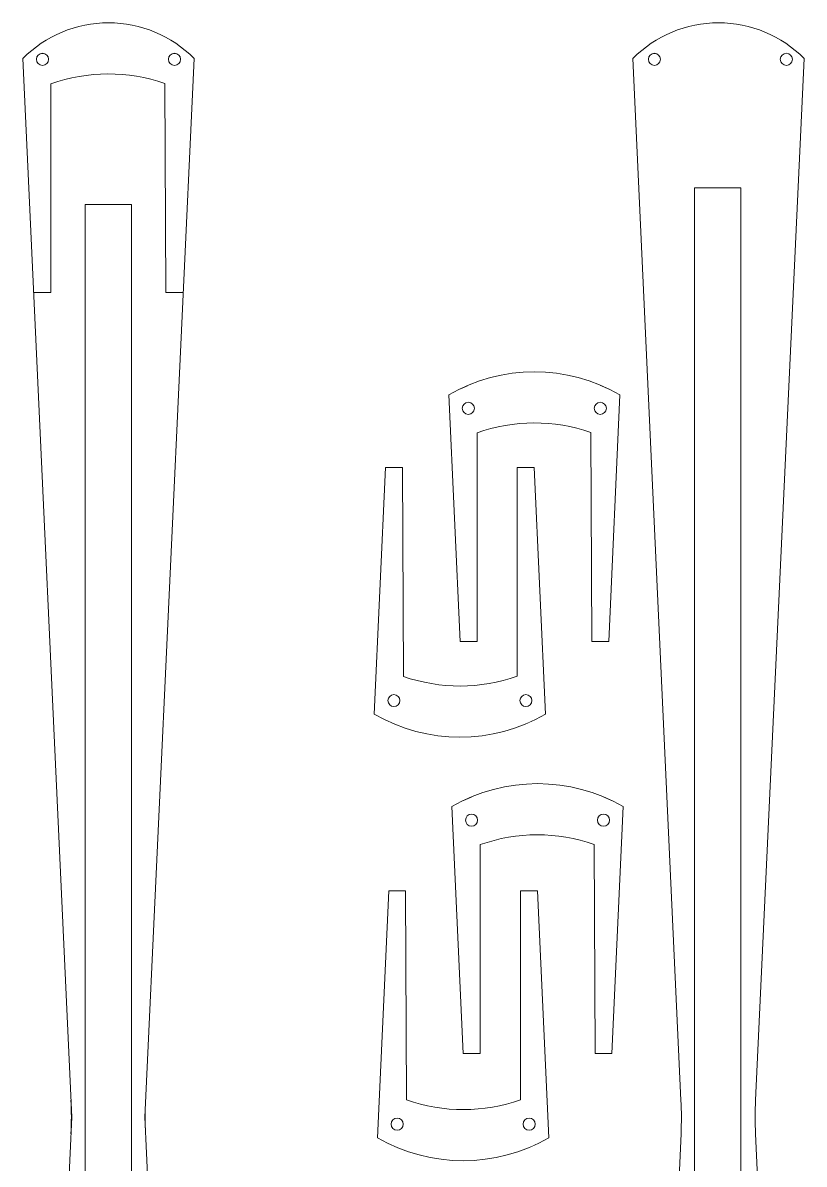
# Model space of a CAD drawing. Header units: centimetres. Extents: x 11 to 54, y -60 to 60.
# Drawn here: x 11.4 to 54.2, y -2.5 to 60 of the extents above; entities that cross this region are included whole.
import ezdxf

# ---------------------------------------------------------------- set-up
doc = ezdxf.new("R2010")
doc.units = ezdxf.units.CM
doc.header["$LTSCALE"] = 0.1
doc.layers.add('None', color=7, linetype='Continuous', lineweight=5)

msp = doc.modelspace()

# ---------------------------------------------------------------- linework, layer by layer
at = {"layer": 'None', "color": 7, "linetype": 'Continuous', "lineweight": 5}
for p, q in [((11.37, 58.085), (14.048, 0.087)), ((20.753, 58.085), (18.048, 0.087)), ((12.906, 45.257), (12.906, 56.696)), ((19.201, 45.257), (19.146, 56.709)), ((11.962, 45.257), (12.906, 45.257)), ((20.154, 45.257), (19.201, 45.257)), ((11.369, -58.522), (14.048, 0.087)), ((20.752, -58.522), (18.048, 0.087))]:
    msp.add_line(p, q, dxfattribs=at)
at = {"layer": 'None', "color": 7, "linetype": 'Continuous', "lineweight": 5, "flags": 128}
msp.add_lwpolyline([(14.791, 50.087), (17.331, 50.087), (17.331, -49.913), (14.791, -49.913)], close=True, dxfattribs=at)
at = {"layer": 'None', "color": 7, "linetype": 'Continuous', "lineweight": 5}
for centre, radius, start, end in [((16.061, 53.422), 6.615, 44.82734, 135.17266), ((16.045, 47.857), 9.38, 70.69475, 109.55235), ((-5.973, 0.083), 20, 357.38323, 2.64401), ((38.069, 0.082), 20, 177.32991, 182.64193)]:
    msp.add_arc(centre, radius, start, end, dxfattribs=at)

# ---------------------------------------------------------------- wipeouts: each hides what was drawn before it
at = {"color": 255, "linetype": 'Continuous', "lineweight": 5}
for points in [[(51.343, -55.365), (51.341, -55.396), (51.336, -55.427), (51.329, -55.457), (51.318, -55.486), (51.305, -55.514), (51.289, -55.541), (51.27, -55.566), (51.25, -55.589), (51.226, -55.61), (51.201, -55.629), (51.175, -55.645), (51.147, -55.658), (51.117, -55.668), (51.087, -55.676), (51.056, -55.681), (51.025, -55.682), (47.85, -55.682), (47.788, -55.676), (47.729, -55.658), (47.674, -55.629), (47.626, -55.589), (47.586, -55.541), (47.557, -55.486), (47.539, -55.427), (47.533, -55.365), (47.533, -49), (47.534, -48.969), (47.539, -48.938), (47.546, -48.907), (47.557, -48.878), (47.57, -48.85), (47.586, -48.823), (47.605, -48.798), (47.626, -48.775), (47.649, -48.754), (47.674, -48.736), (47.7, -48.72), (47.729, -48.706), (47.758, -48.696), (47.788, -48.688), (47.819, -48.684), (47.85, -48.682), (48.168, -48.682), (48.168, 51.005), (50.708, 51.005), (50.708, -48.682), (51.025, -48.682), (51.056, -48.684), (51.087, -48.688), (51.117, -48.696), (51.147, -48.706), (51.175, -48.72), (51.201, -48.736), (51.226, -48.754), (51.25, -48.775), (51.27, -48.798), (51.289, -48.823), (51.305, -48.85), (51.318, -48.878), (51.329, -48.907), (51.336, -48.938), (51.341, -48.969), (51.343, -49)], [(44.08, 39.658), (43.462, 26.135), (43.004, 26.135), (43.004, 38.585), (43.02, 38.585), (43.036, 38.587), (43.052, 38.589), (43.068, 38.591), (43.084, 38.595), (43.1, 38.599), (43.115, 38.604), (43.13, 38.61), (43.145, 38.617), (43.159, 38.624), (43.173, 38.632), (43.187, 38.641), (43.2, 38.65), (43.213, 38.66), (43.225, 38.67), (43.237, 38.682), (43.248, 38.693), (43.259, 38.706), (43.269, 38.718), (43.278, 38.732), (43.287, 38.745), (43.295, 38.759), (43.302, 38.774), (43.309, 38.789), (43.315, 38.804), (43.32, 38.819), (43.324, 38.835), (43.328, 38.851), (43.33, 38.867), (43.332, 38.883), (43.334, 38.899), (43.334, 38.915), (43.334, 38.931), (43.332, 38.947), (43.33, 38.964), (43.328, 38.98), (43.324, 38.995), (43.32, 39.011), (43.315, 39.026), (43.309, 39.041), (43.302, 39.056), (43.295, 39.071), (43.287, 39.085), (43.278, 39.099), (43.269, 39.112), (43.259, 39.125), (43.248, 39.137), (43.237, 39.149), (43.225, 39.16), (43.213, 39.17), (43.2, 39.18), (43.187, 39.19), (43.173, 39.198), (43.159, 39.206), (43.145, 39.214), (43.13, 39.22), (43.115, 39.226), (43.1, 39.231), (43.084, 39.235), (43.068, 39.239), (43.052, 39.242), (43.036, 39.244), (43.02, 39.245), (43.004, 39.245), (43.004, 40.19), (43.261, 40.078), (43.539, 39.947), (43.812, 39.807)], [(40.007, 22.158), (39.738, 22.008), (39.465, 21.868), (39.188, 21.737), (38.931, 21.625), (38.931, 22.57), (38.946, 22.57), (38.963, 22.571), (38.979, 22.573), (38.995, 22.576), (39.01, 22.58), (39.026, 22.584), (39.041, 22.589), (39.057, 22.595), (39.071, 22.602), (39.086, 22.609), (39.1, 22.617), (39.114, 22.625), (39.127, 22.635), (39.14, 22.645), (39.152, 22.655), (39.164, 22.667), (39.175, 22.678), (39.185, 22.691), (39.195, 22.703), (39.205, 22.717), (39.213, 22.73), (39.221, 22.744), (39.229, 22.759), (39.235, 22.774), (39.241, 22.789), (39.246, 22.804), (39.251, 22.82), (39.254, 22.836), (39.257, 22.852), (39.259, 22.868), (39.26, 22.884), (39.26, 22.9), (39.26, 22.916), (39.259, 22.932), (39.257, 22.948), (39.254, 22.964), (39.251, 22.98), (39.246, 22.996), (39.241, 23.011), (39.235, 23.026), (39.229, 23.041), (39.221, 23.056), (39.213, 23.07), (39.205, 23.083), (39.195, 23.097), (39.185, 23.109), (39.175, 23.122), (39.164, 23.133), (39.152, 23.145), (39.14, 23.155), (39.127, 23.165), (39.114, 23.175), (39.1, 23.183), (39.086, 23.191), (39.071, 23.198), (39.057, 23.205), (39.041, 23.211), (39.026, 23.216), (39.01, 23.22), (38.995, 23.224), (38.979, 23.227), (38.963, 23.229), (38.946, 23.23), (38.931, 23.23), (38.931, 35.68), (39.383, 35.68)], [(44.258, 17.093), (43.64, 3.571), (43.182, 3.571), (43.182, 16.021), (43.198, 16.021), (43.214, 16.022), (43.23, 16.024), (43.246, 16.027), (43.262, 16.031), (43.277, 16.035), (43.293, 16.04), (43.308, 16.046), (43.323, 16.053), (43.337, 16.06), (43.351, 16.068), (43.365, 16.076), (43.378, 16.086), (43.391, 16.096), (43.403, 16.106), (43.415, 16.118), (43.426, 16.129), (43.437, 16.142), (43.447, 16.154), (43.456, 16.168), (43.465, 16.181), (43.473, 16.195), (43.48, 16.21), (43.486, 16.225), (43.492, 16.24), (43.497, 16.255), (43.502, 16.271), (43.505, 16.287), (43.508, 16.303), (43.51, 16.319), (43.511, 16.335), (43.512, 16.351), (43.511, 16.367), (43.51, 16.383), (43.508, 16.399), (43.505, 16.415), (43.502, 16.431), (43.497, 16.447), (43.492, 16.462), (43.486, 16.477), (43.48, 16.492), (43.473, 16.507), (43.465, 16.521), (43.456, 16.534), (43.447, 16.548), (43.437, 16.56), (43.426, 16.573), (43.415, 16.584), (43.403, 16.596), (43.391, 16.606), (43.378, 16.616), (43.365, 16.626), (43.351, 16.634), (43.337, 16.642), (43.323, 16.65), (43.308, 16.656), (43.293, 16.662), (43.277, 16.667), (43.262, 16.671), (43.246, 16.675), (43.23, 16.678), (43.214, 16.68), (43.198, 16.681), (43.182, 16.681), (43.182, 17.626), (43.439, 17.514), (43.716, 17.383), (43.99, 17.243)], [(40.184, -1.049), (39.916, -1.198), (39.643, -1.339), (39.365, -1.47), (39.108, -1.581), (39.108, -0.637), (39.124, -0.637), (39.14, -0.635), (39.156, -0.633), (39.172, -0.631), (39.188, -0.627), (39.204, -0.623), (39.219, -0.618), (39.234, -0.612), (39.249, -0.605), (39.263, -0.598), (39.278, -0.59), (39.291, -0.581), (39.305, -0.572), (39.317, -0.562), (39.33, -0.551), (39.341, -0.54), (39.352, -0.529), (39.363, -0.516), (39.373, -0.504), (39.382, -0.49), (39.391, -0.477), (39.399, -0.462), (39.406, -0.448), (39.413, -0.433), (39.419, -0.418), (39.424, -0.403), (39.428, -0.387), (39.432, -0.371), (39.434, -0.355), (39.436, -0.339), (39.438, -0.323), (39.438, -0.307), (39.438, -0.291), (39.436, -0.274), (39.434, -0.258), (39.432, -0.242), (39.428, -0.227), (39.424, -0.211), (39.419, -0.196), (39.413, -0.18), (39.406, -0.166), (39.399, -0.151), (39.391, -0.137), (39.382, -0.123), (39.373, -0.11), (39.363, -0.097), (39.352, -0.085), (39.341, -0.073), (39.33, -0.062), (39.317, -0.052), (39.305, -0.042), (39.291, -0.032), (39.278, -0.024), (39.263, -0.016), (39.249, -0.008), (39.234, -0.002), (39.219, 0.004), (39.204, 0.009), (39.188, 0.013), (39.172, 0.017), (39.156, 0.02), (39.14, 0.022), (39.124, 0.023), (39.108, 0.023), (39.108, 12.473), (39.56, 12.473)]]:
    msp.add_wipeout(points, dxfattribs=at).dxf.layer = 'None'

# ---------------------------------------------------------------- next in the draw order: linework, layer by layer
at = {"layer": 'None', "color": 7, "linetype": 'Continuous', "lineweight": 5, "flags": 128}
for points in [[(51.51, 1.014, 0.023182), (51.509, -0.839), (54.171, -58.522, -0.268056), (44.788, -58.522), (47.425, -0.83, 0.022959), (47.424, 1.005), (44.788, 58.085, -0.41598), (54.171, 58.085)], [(51.343, -55.365, -0.198912), (51.25, -55.589, -0.198912), (51.025, -55.682), (47.85, -55.682, -0.414214), (47.533, -55.365), (47.533, -49, -0.198912), (47.626, -48.775, -0.198912), (47.85, -48.682), (48.168, -48.682), (48.168, 51.005), (50.708, 51.005), (50.708, -48.682), (51.025, -48.682, -0.198912), (51.25, -48.775, -0.198912), (51.343, -49)]]:
    msp.add_lwpolyline(points, format="xyb", close=True, dxfattribs=at)

# ---------------------------------------------------------------- next in the draw order: wipeouts: each hides what was drawn before it
at = {"color": 255, "linetype": 'Continuous', "lineweight": 5}
for points in [[(12.139, 58.158), (12.153, 58.188), (12.169, 58.216), (12.188, 58.242), (12.209, 58.267), (12.233, 58.289), (12.259, 58.308), (12.286, 58.325), (12.315, 58.34), (12.346, 58.351), (12.377, 58.359), (12.409, 58.365), (12.441, 58.367), (12.474, 58.366), (12.506, 58.361), (12.537, 58.354), (12.568, 58.344), (12.597, 58.33), (12.625, 58.314), (12.652, 58.295), (12.676, 58.274), (12.698, 58.25), (12.718, 58.224), (12.735, 58.197), (12.749, 58.168), (12.761, 58.137), (12.769, 58.106), (12.774, 58.074), (12.776, 58.042), (12.775, 58.009), (12.771, 57.977), (12.764, 57.946), (12.753, 57.915), (12.74, 57.885), (12.724, 57.857), (12.705, 57.831), (12.683, 57.807), (12.66, 57.785), (12.634, 57.765), (12.606, 57.748), (12.577, 57.733), (12.547, 57.722), (12.516, 57.714), (12.484, 57.709), (12.451, 57.706), (12.419, 57.708), (12.387, 57.712), (12.355, 57.719), (12.324, 57.73), (12.295, 57.743), (12.267, 57.759), (12.241, 57.778), (12.216, 57.8), (12.194, 57.823), (12.174, 57.849), (12.157, 57.877), (12.143, 57.906), (12.132, 57.936), (12.123, 57.967), (12.118, 57.999), (12.116, 58.032), (12.117, 58.064), (12.121, 58.096), (12.129, 58.128)], [(19.39, 58.202), (19.408, 58.229), (19.428, 58.254), (19.45, 58.278), (19.475, 58.299), (19.502, 58.317), (19.53, 58.333), (19.56, 58.346), (19.591, 58.356), (19.622, 58.362), (19.655, 58.366), (19.687, 58.367), (19.719, 58.364), (19.751, 58.358), (19.782, 58.349), (19.812, 58.337), (19.841, 58.323), (19.869, 58.305), (19.894, 58.285), (19.917, 58.262), (19.938, 58.238), (19.957, 58.211), (19.972, 58.183), (19.985, 58.153), (19.995, 58.122), (20.002, 58.09), (20.006, 58.058), (20.006, 58.026), (20.004, 57.993), (19.998, 57.962), (19.989, 57.93), (19.977, 57.9), (19.962, 57.871), (19.945, 57.844), (19.924, 57.819), (19.902, 57.796), (19.877, 57.775), (19.851, 57.756), (19.822, 57.74), (19.793, 57.728), (19.762, 57.718), (19.73, 57.711), (19.698, 57.707), (19.665, 57.707), (19.633, 57.709), (19.601, 57.715), (19.57, 57.724), (19.54, 57.736), (19.511, 57.751), (19.484, 57.768), (19.458, 57.788), (19.435, 57.811), (19.414, 57.836), (19.396, 57.862), (19.38, 57.891), (19.367, 57.92), (19.357, 57.951), (19.35, 57.983), (19.347, 58.015), (19.346, 58.047), (19.349, 58.08), (19.355, 58.112), (19.364, 58.143), (19.375, 58.173)], [(38.931, 35.68), (38.931, 23.23), (38.914, 23.23), (38.898, 23.229), (38.882, 23.227), (38.866, 23.224), (38.85, 23.22), (38.834, 23.216), (38.819, 23.211), (38.804, 23.205), (38.789, 23.198), (38.775, 23.191), (38.76, 23.183), (38.747, 23.175), (38.734, 23.165), (38.721, 23.155), (38.708, 23.145), (38.697, 23.133), (38.686, 23.122), (38.675, 23.109), (38.665, 23.097), (38.656, 23.083), (38.647, 23.07), (38.639, 23.056), (38.632, 23.041), (38.625, 23.026), (38.619, 23.011), (38.614, 22.996), (38.61, 22.98), (38.606, 22.964), (38.604, 22.948), (38.602, 22.932), (38.6, 22.916), (38.6, 22.9), (38.6, 22.884), (38.602, 22.868), (38.604, 22.852), (38.606, 22.836), (38.61, 22.82), (38.614, 22.804), (38.619, 22.789), (38.625, 22.774), (38.632, 22.759), (38.639, 22.744), (38.647, 22.73), (38.656, 22.717), (38.665, 22.703), (38.675, 22.691), (38.686, 22.678), (38.697, 22.667), (38.708, 22.655), (38.721, 22.645), (38.734, 22.635), (38.747, 22.625), (38.76, 22.617), (38.775, 22.609), (38.789, 22.602), (38.804, 22.595), (38.819, 22.589), (38.834, 22.584), (38.85, 22.58), (38.866, 22.576), (38.882, 22.573), (38.898, 22.571), (38.914, 22.57), (38.931, 22.57), (38.931, 21.625), (38.906, 21.615), (38.62, 21.502), (38.331, 21.398), (38.039, 21.304), (37.744, 21.22), (37.446, 21.145), (37.146, 21.08), (36.844, 21.025), (36.54, 20.98), (36.235, 20.945), (35.929, 20.92), (35.622, 20.905), (35.315, 20.9), (35.008, 20.905), (34.701, 20.92), (34.395, 20.945), (34.09, 20.98), (33.787, 21.025), (33.485, 21.08), (33.184, 21.145), (32.887, 21.22), (32.591, 21.304), (32.299, 21.398), (32.01, 21.502), (31.724, 21.615), (31.701, 21.625), (31.701, 22.57), (31.716, 22.57), (31.733, 22.571), (31.749, 22.573), (31.765, 22.576), (31.78, 22.58), (31.796, 22.584), (31.811, 22.589), (31.827, 22.595), (31.841, 22.602), (31.856, 22.609), (31.87, 22.617), (31.884, 22.625), (31.897, 22.635), (31.91, 22.645), (31.922, 22.655), (31.934, 22.667), (31.945, 22.678), (31.955, 22.691), (31.965, 22.703), (31.975, 22.717), (31.983, 22.73), (31.991, 22.744), (31.999, 22.759), (32.005, 22.774), (32.011, 22.789), (32.016, 22.804), (32.021, 22.82), (32.024, 22.836), (32.027, 22.852), (32.029, 22.868), (32.03, 22.884), (32.03, 22.9), (32.03, 22.916), (32.029, 22.932), (32.027, 22.948), (32.024, 22.964), (32.021, 22.98), (32.016, 22.996), (32.011, 23.011), (32.005, 23.026), (31.999, 23.041), (31.991, 23.056), (31.983, 23.07), (31.975, 23.083), (31.965, 23.097), (31.955, 23.109), (31.945, 23.122), (31.934, 23.133), (31.922, 23.145), (31.91, 23.155), (31.897, 23.165), (31.884, 23.175), (31.87, 23.183), (31.856, 23.191), (31.841, 23.198), (31.827, 23.205), (31.811, 23.211), (31.796, 23.216), (31.78, 23.22), (31.765, 23.224), (31.749, 23.227), (31.733, 23.229), (31.716, 23.23), (31.701, 23.23), (31.701, 35.68), (32.159, 35.68), (32.214, 24.227), (32.403, 24.164), (32.592, 24.104), (32.783, 24.048), (32.975, 23.997), (33.168, 23.949), (33.362, 23.906), (33.557, 23.866), (33.752, 23.831), (33.949, 23.8), (34.146, 23.773), (34.343, 23.75), (34.541, 23.732), (34.739, 23.718), (34.938, 23.708), (35.137, 23.702), (35.335, 23.7), (35.534, 23.703), (35.733, 23.709), (35.931, 23.72), (36.13, 23.735), (36.327, 23.755), (36.525, 23.778), (36.722, 23.806), (36.918, 23.838), (37.113, 23.874), (37.308, 23.914), (37.502, 23.958), (37.695, 24.007), (37.886, 24.059), (38.077, 24.116), (38.266, 24.176), (38.454, 24.241), (38.454, 35.68)], [(39.108, 12.473), (39.108, 0.023), (39.092, 0.023), (39.075, 0.022), (39.059, 0.02), (39.043, 0.017), (39.028, 0.013), (39.012, 0.009), (38.997, 0.004), (38.981, -0.002), (38.967, -0.008), (38.952, -0.016), (38.938, -0.024), (38.924, -0.032), (38.911, -0.042), (38.898, -0.052), (38.886, -0.062), (38.874, -0.073), (38.863, -0.085), (38.853, -0.097), (38.843, -0.11), (38.833, -0.123), (38.825, -0.137), (38.817, -0.151), (38.809, -0.166), (38.803, -0.18), (38.797, -0.196), (38.792, -0.211), (38.788, -0.227), (38.784, -0.242), (38.781, -0.258), (38.779, -0.274), (38.778, -0.291), (38.778, -0.307), (38.778, -0.323), (38.779, -0.339), (38.781, -0.355), (38.784, -0.371), (38.788, -0.387), (38.792, -0.403), (38.797, -0.418), (38.803, -0.433), (38.809, -0.448), (38.817, -0.462), (38.825, -0.477), (38.833, -0.49), (38.843, -0.504), (38.853, -0.516), (38.863, -0.529), (38.874, -0.54), (38.886, -0.551), (38.898, -0.562), (38.911, -0.572), (38.924, -0.581), (38.938, -0.59), (38.952, -0.598), (38.967, -0.605), (38.981, -0.612), (38.997, -0.618), (39.012, -0.623), (39.028, -0.627), (39.043, -0.631), (39.059, -0.633), (39.075, -0.635), (39.092, -0.637), (39.108, -0.637), (39.108, -1.581), (39.084, -1.592), (38.798, -1.705), (38.509, -1.809), (38.217, -1.903), (37.921, -1.987), (37.624, -2.062), (37.323, -2.126), (37.021, -2.181), (36.718, -2.226), (36.413, -2.262), (36.107, -2.287), (35.8, -2.302), (35.493, -2.307), (35.186, -2.302), (34.879, -2.287), (34.573, -2.262), (34.268, -2.226), (33.964, -2.181), (33.662, -2.126), (33.362, -2.062), (33.064, -1.987), (32.769, -1.903), (32.477, -1.809), (32.188, -1.705), (31.902, -1.592), (31.878, -1.582), (31.878, -0.637), (31.894, -0.637), (31.91, -0.635), (31.926, -0.633), (31.942, -0.631), (31.958, -0.627), (31.974, -0.623), (31.989, -0.618), (32.004, -0.612), (32.019, -0.605), (32.033, -0.598), (32.048, -0.59), (32.061, -0.581), (32.075, -0.572), (32.087, -0.562), (32.1, -0.551), (32.111, -0.54), (32.122, -0.529), (32.133, -0.516), (32.143, -0.504), (32.152, -0.49), (32.161, -0.477), (32.169, -0.462), (32.176, -0.448), (32.183, -0.433), (32.189, -0.418), (32.194, -0.403), (32.198, -0.387), (32.202, -0.371), (32.204, -0.355), (32.206, -0.339), (32.208, -0.323), (32.208, -0.307), (32.208, -0.291), (32.206, -0.274), (32.204, -0.258), (32.202, -0.242), (32.198, -0.227), (32.194, -0.211), (32.189, -0.196), (32.183, -0.18), (32.176, -0.166), (32.169, -0.151), (32.161, -0.137), (32.152, -0.123), (32.143, -0.11), (32.133, -0.097), (32.122, -0.085), (32.111, -0.073), (32.1, -0.062), (32.087, -0.052), (32.075, -0.042), (32.061, -0.032), (32.048, -0.024), (32.033, -0.016), (32.019, -0.008), (32.004, -0.002), (31.989, 0.004), (31.974, 0.009), (31.958, 0.013), (31.942, 0.017), (31.926, 0.02), (31.91, 0.022), (31.894, 0.023), (31.878, 0.023), (31.878, 12.473), (32.337, 12.473), (32.392, 1.021), (32.58, 0.957), (32.77, 0.897), (32.961, 0.841), (33.153, 0.79), (33.346, 0.742), (33.54, 0.699), (33.734, 0.659), (33.93, 0.624), (34.126, 0.593), (34.323, 0.566), (34.521, 0.544), (34.719, 0.525), (34.917, 0.511), (35.116, 0.501), (35.314, 0.495), (35.513, 0.493), (35.712, 0.496), (35.91, 0.502), (36.109, 0.513), (36.307, 0.529), (36.505, 0.548), (36.702, 0.572), (36.899, 0.599), (37.095, 0.631), (37.291, 0.667), (37.486, 0.707), (37.679, 0.752), (37.872, 0.8), (38.064, 0.852), (38.255, 0.909), (38.444, 0.97), (38.632, 1.034), (38.632, 12.473)]]:
    msp.add_wipeout(points, dxfattribs=at).dxf.layer = 'None'

# ---------------------------------------------------------------- next in the draw order: linework, layer by layer
at = {"layer": 'None', "color": 7, "linetype": 'Continuous', "lineweight": 5, "flags": 128}
for points in [[(38.6, 22.9, -1), (39.26, 22.9, -1)], [(38.778, -0.307, -1), (39.438, -0.307, -1)]]:
    msp.add_lwpolyline(points, format="xyb", close=True, dxfattribs=at)
at = {"layer": 'None', "color": 7, "linetype": 'Continuous', "lineweight": 5}
for centre in [(12.446, 58.037), (19.676, 58.037)]:
    msp.add_circle(centre, 0.33, dxfattribs=at)

# ---------------------------------------------------------------- next in the draw order: wipeouts: each hides what was drawn before it
at = {"color": 255, "linetype": 'Continuous', "lineweight": 5}
for points in [[(45.635, 58.037), (45.641, 58.101), (45.66, 58.163), (45.691, 58.22), (45.732, 58.27), (45.782, 58.311), (45.839, 58.342), (45.901, 58.36), (46.03, 58.36), (46.091, 58.342), (46.149, 58.311), (46.199, 58.27), (46.24, 58.22), (46.27, 58.163), (46.289, 58.101), (46.295, 58.037), (46.289, 57.972), (46.27, 57.91), (46.24, 57.853), (46.199, 57.803), (46.149, 57.762), (46.091, 57.732), (46.03, 57.713), (45.901, 57.713), (45.839, 57.732), (45.782, 57.762), (45.732, 57.803), (45.691, 57.853), (45.66, 57.91), (45.641, 57.972)], [(52.909, 58.202), (52.927, 58.229), (52.947, 58.254), (52.969, 58.278), (52.994, 58.299), (53.021, 58.317), (53.049, 58.333), (53.079, 58.346), (53.11, 58.356), (53.141, 58.362), (53.173, 58.366), (53.206, 58.367), (53.238, 58.364), (53.27, 58.358), (53.301, 58.349), (53.331, 58.337), (53.36, 58.323), (53.387, 58.305), (53.413, 58.285), (53.436, 58.262), (53.457, 58.238), (53.475, 58.211), (53.491, 58.183), (53.504, 58.153), (53.514, 58.122), (53.521, 58.09), (53.525, 58.058), (53.525, 58.026), (53.522, 57.993), (53.517, 57.962), (53.508, 57.93), (53.496, 57.9), (53.481, 57.871), (53.463, 57.844), (53.443, 57.819), (53.421, 57.796), (53.396, 57.775), (53.369, 57.756), (53.341, 57.74), (53.311, 57.728), (53.281, 57.718), (53.249, 57.711), (53.217, 57.707), (53.184, 57.707), (53.152, 57.709), (53.12, 57.715), (53.089, 57.724), (53.059, 57.736), (53.03, 57.751), (53.003, 57.768), (52.977, 57.788), (52.954, 57.811), (52.933, 57.836), (52.915, 57.862), (52.899, 57.891), (52.886, 57.92), (52.876, 57.951), (52.869, 57.983), (52.866, 58.015), (52.865, 58.047), (52.868, 58.08), (52.874, 58.112), (52.882, 58.143), (52.894, 58.173)], [(31.701, 35.68), (31.701, 23.23), (31.684, 23.23), (31.668, 23.229), (31.652, 23.227), (31.636, 23.224), (31.62, 23.22), (31.604, 23.216), (31.589, 23.211), (31.574, 23.205), (31.559, 23.198), (31.545, 23.191), (31.53, 23.183), (31.517, 23.175), (31.504, 23.165), (31.491, 23.155), (31.478, 23.145), (31.467, 23.133), (31.456, 23.122), (31.445, 23.109), (31.435, 23.097), (31.426, 23.083), (31.417, 23.07), (31.409, 23.056), (31.402, 23.041), (31.395, 23.026), (31.389, 23.011), (31.384, 22.996), (31.38, 22.98), (31.376, 22.964), (31.374, 22.948), (31.372, 22.932), (31.37, 22.916), (31.37, 22.9), (31.37, 22.884), (31.372, 22.868), (31.374, 22.852), (31.376, 22.836), (31.38, 22.82), (31.384, 22.804), (31.389, 22.789), (31.395, 22.774), (31.402, 22.759), (31.409, 22.744), (31.417, 22.73), (31.426, 22.717), (31.435, 22.703), (31.445, 22.691), (31.456, 22.678), (31.467, 22.667), (31.478, 22.655), (31.491, 22.645), (31.504, 22.635), (31.517, 22.625), (31.53, 22.617), (31.545, 22.609), (31.559, 22.602), (31.574, 22.595), (31.589, 22.589), (31.604, 22.584), (31.62, 22.58), (31.636, 22.576), (31.652, 22.573), (31.668, 22.571), (31.684, 22.57), (31.701, 22.57), (31.701, 21.625), (31.443, 21.737), (31.165, 21.868), (30.892, 22.008), (30.624, 22.158), (31.242, 35.68)], [(31.878, 12.473), (31.878, 0.023), (31.862, 0.023), (31.845, 0.022), (31.829, 0.02), (31.813, 0.017), (31.798, 0.013), (31.782, 0.009), (31.767, 0.004), (31.751, -0.002), (31.737, -0.008), (31.722, -0.016), (31.708, -0.024), (31.694, -0.032), (31.681, -0.042), (31.668, -0.052), (31.656, -0.062), (31.644, -0.073), (31.633, -0.085), (31.623, -0.097), (31.613, -0.11), (31.603, -0.123), (31.595, -0.137), (31.587, -0.151), (31.579, -0.166), (31.573, -0.18), (31.567, -0.196), (31.562, -0.211), (31.558, -0.227), (31.554, -0.242), (31.551, -0.258), (31.549, -0.274), (31.548, -0.291), (31.548, -0.307), (31.548, -0.323), (31.549, -0.339), (31.551, -0.355), (31.554, -0.371), (31.558, -0.387), (31.562, -0.403), (31.567, -0.418), (31.573, -0.433), (31.579, -0.448), (31.587, -0.462), (31.595, -0.477), (31.603, -0.49), (31.613, -0.504), (31.623, -0.516), (31.633, -0.529), (31.644, -0.54), (31.656, -0.551), (31.668, -0.562), (31.681, -0.572), (31.694, -0.581), (31.708, -0.59), (31.722, -0.598), (31.737, -0.605), (31.751, -0.612), (31.767, -0.618), (31.782, -0.623), (31.798, -0.627), (31.813, -0.631), (31.829, -0.633), (31.845, -0.635), (31.862, -0.637), (31.878, -0.637), (31.878, -1.582), (31.62, -1.47), (31.343, -1.339), (31.07, -1.198), (30.801, -1.049), (31.419, 12.473)]]:
    msp.add_wipeout(points, dxfattribs=at).dxf.layer = 'None'

# ---------------------------------------------------------------- next in the draw order: linework, layer by layer
at = {"layer": 'None', "color": 7, "linetype": 'Continuous', "lineweight": 5, "flags": 128}
for points in [[(45.635, 58.037, -1), (46.295, 58.037, -1)], [(40.007, 22.158), (39.383, 35.68), (38.454, 35.68), (38.454, 24.241, -0.171192), (32.214, 24.227), (32.159, 35.68), (31.242, 35.68), (30.624, 22.158, 0.268056), (40.007, 22.158)], [(31.37, 22.9, -1), (32.03, 22.9, -1)], [(40.184, -1.049), (39.56, 12.473), (38.632, 12.473), (38.632, 1.034, -0.171192), (32.392, 1.021), (32.337, 12.473), (31.419, 12.473), (30.801, -1.049, 0.268056), (40.184, -1.049)], [(31.548, -0.307, -1), (32.208, -0.307, -1)]]:
    msp.add_lwpolyline(points, format="xyb", close=True, dxfattribs=at)
at = {"layer": 'None', "color": 7, "linetype": 'Continuous', "lineweight": 5}
msp.add_circle((53.195, 58.037), 0.33, dxfattribs=at)

# ---------------------------------------------------------------- next in the draw order: wipeouts: each hides what was drawn before it
at = {"color": 255, "linetype": 'Continuous', "lineweight": 5}
for points in [[(12.116, 58.037), (12.122, 58.101), (12.141, 58.163), (12.172, 58.22), (12.213, 58.27), (12.263, 58.311), (12.32, 58.342), (12.382, 58.36), (12.511, 58.36), (12.573, 58.342), (12.63, 58.311), (12.68, 58.27), (12.721, 58.22), (12.751, 58.163), (12.77, 58.101), (12.776, 58.037), (12.77, 57.972), (12.751, 57.91), (12.721, 57.853), (12.68, 57.803), (12.63, 57.762), (12.573, 57.732), (12.511, 57.713), (12.382, 57.713), (12.32, 57.732), (12.263, 57.762), (12.213, 57.803), (12.172, 57.853), (12.141, 57.91), (12.122, 57.972)], [(19.346, 58.037), (19.352, 58.101), (19.371, 58.163), (19.402, 58.22), (19.443, 58.27), (19.493, 58.311), (19.55, 58.342), (19.612, 58.36), (19.741, 58.36), (19.803, 58.342), (19.86, 58.311), (19.91, 58.27), (19.951, 58.22), (19.981, 58.163), (20, 58.101), (20.006, 58.037), (20, 57.972), (19.981, 57.91), (19.951, 57.853), (19.91, 57.803), (19.86, 57.762), (19.803, 57.732), (19.741, 57.713), (19.612, 57.713), (19.55, 57.732), (19.493, 57.762), (19.443, 57.803), (19.402, 57.853), (19.371, 57.91), (19.352, 57.972)]]:
    msp.add_wipeout(points, dxfattribs=at).dxf.layer = 'None'

# ---------------------------------------------------------------- next in the draw order: linework, layer by layer
at = {"layer": 'None', "color": 7, "linetype": 'Continuous', "lineweight": 5, "flags": 128}
for points in [[(12.116, 58.037, -1), (12.776, 58.037, -1)], [(19.346, 58.037, -1), (20.006, 58.037, -1)]]:
    msp.add_lwpolyline(points, format="xyb", close=True, dxfattribs=at)

# ---------------------------------------------------------------- next in the draw order: wipeouts: each hides what was drawn before it
at = {"color": 255, "linetype": 'Continuous', "lineweight": 5}
for points in [[(43.004, 40.19), (43.004, 39.245), (42.988, 39.245), (42.971, 39.244), (42.955, 39.242), (42.939, 39.239), (42.923, 39.235), (42.908, 39.231), (42.892, 39.226), (42.877, 39.22), (42.863, 39.214), (42.848, 39.206), (42.834, 39.198), (42.82, 39.19), (42.807, 39.18), (42.794, 39.17), (42.782, 39.16), (42.77, 39.149), (42.759, 39.137), (42.748, 39.125), (42.739, 39.112), (42.729, 39.099), (42.721, 39.085), (42.713, 39.071), (42.705, 39.056), (42.699, 39.041), (42.693, 39.026), (42.688, 39.011), (42.683, 38.995), (42.68, 38.98), (42.677, 38.964), (42.675, 38.947), (42.674, 38.931), (42.674, 38.915), (42.674, 38.899), (42.675, 38.883), (42.677, 38.867), (42.68, 38.851), (42.683, 38.835), (42.688, 38.819), (42.693, 38.804), (42.699, 38.789), (42.705, 38.774), (42.713, 38.759), (42.721, 38.745), (42.729, 38.732), (42.739, 38.718), (42.748, 38.706), (42.759, 38.693), (42.77, 38.682), (42.782, 38.67), (42.794, 38.66), (42.807, 38.65), (42.82, 38.641), (42.834, 38.632), (42.848, 38.624), (42.863, 38.617), (42.877, 38.61), (42.892, 38.604), (42.908, 38.599), (42.923, 38.595), (42.939, 38.591), (42.955, 38.589), (42.971, 38.587), (42.988, 38.585), (43.004, 38.585), (43.004, 26.135), (42.545, 26.135), (42.49, 37.588), (42.301, 37.651), (42.112, 37.711), (41.921, 37.767), (41.729, 37.818), (41.536, 37.866), (41.342, 37.909), (41.147, 37.949), (40.952, 37.984), (40.755, 38.015), (40.558, 38.042), (40.361, 38.065), (40.163, 38.083), (39.965, 38.097), (39.766, 38.108), (39.567, 38.113), (39.368, 38.115), (39.17, 38.113), (38.971, 38.106), (38.773, 38.095), (38.574, 38.08), (38.377, 38.06), (38.179, 38.037), (37.982, 38.009), (37.786, 37.977), (37.591, 37.941), (37.396, 37.901), (37.202, 37.857), (37.009, 37.808), (36.818, 37.756), (36.627, 37.699), (36.438, 37.639), (36.25, 37.574), (36.25, 26.135), (35.774, 26.135), (35.774, 38.585), (35.79, 38.585), (35.806, 38.587), (35.822, 38.589), (35.838, 38.591), (35.854, 38.595), (35.87, 38.599), (35.885, 38.604), (35.9, 38.61), (35.915, 38.617), (35.929, 38.624), (35.943, 38.632), (35.957, 38.641), (35.97, 38.65), (35.983, 38.66), (35.995, 38.67), (36.007, 38.682), (36.018, 38.693), (36.029, 38.706), (36.039, 38.718), (36.048, 38.732), (36.057, 38.745), (36.065, 38.759), (36.072, 38.774), (36.079, 38.789), (36.085, 38.804), (36.09, 38.819), (36.094, 38.835), (36.098, 38.851), (36.1, 38.867), (36.102, 38.883), (36.104, 38.899), (36.104, 38.915), (36.104, 38.931), (36.102, 38.947), (36.1, 38.964), (36.098, 38.98), (36.094, 38.995), (36.09, 39.011), (36.085, 39.026), (36.079, 39.041), (36.072, 39.056), (36.065, 39.071), (36.057, 39.085), (36.048, 39.099), (36.039, 39.112), (36.029, 39.125), (36.018, 39.137), (36.007, 39.149), (35.995, 39.16), (35.983, 39.17), (35.97, 39.18), (35.957, 39.19), (35.943, 39.198), (35.929, 39.206), (35.915, 39.214), (35.9, 39.22), (35.885, 39.226), (35.87, 39.231), (35.854, 39.235), (35.838, 39.239), (35.822, 39.242), (35.806, 39.244), (35.79, 39.245), (35.774, 39.245), (35.774, 40.19), (35.798, 40.201), (36.083, 40.313), (36.373, 40.417), (36.665, 40.511), (36.96, 40.595), (37.258, 40.67), (37.558, 40.735), (37.86, 40.79), (38.164, 40.835), (38.469, 40.87), (38.775, 40.895), (39.082, 40.91), (39.389, 40.915), (39.696, 40.91), (40.002, 40.895), (40.308, 40.87), (40.613, 40.835), (40.917, 40.79), (41.219, 40.735), (41.519, 40.67), (41.817, 40.595), (42.113, 40.511), (42.405, 40.417), (42.694, 40.313), (42.98, 40.201)], [(43.182, 17.626), (43.182, 16.681), (43.165, 16.681), (43.149, 16.68), (43.133, 16.678), (43.117, 16.675), (43.101, 16.671), (43.085, 16.667), (43.07, 16.662), (43.055, 16.656), (43.04, 16.65), (43.026, 16.642), (43.012, 16.634), (42.998, 16.626), (42.985, 16.616), (42.972, 16.606), (42.96, 16.596), (42.948, 16.584), (42.937, 16.573), (42.926, 16.56), (42.916, 16.548), (42.907, 16.534), (42.898, 16.521), (42.89, 16.507), (42.883, 16.492), (42.876, 16.477), (42.87, 16.462), (42.865, 16.447), (42.861, 16.431), (42.857, 16.415), (42.855, 16.399), (42.853, 16.383), (42.852, 16.367), (42.851, 16.351), (42.852, 16.335), (42.853, 16.319), (42.855, 16.303), (42.857, 16.287), (42.861, 16.271), (42.865, 16.255), (42.87, 16.24), (42.876, 16.225), (42.883, 16.21), (42.89, 16.195), (42.898, 16.181), (42.907, 16.168), (42.916, 16.154), (42.926, 16.142), (42.937, 16.129), (42.948, 16.118), (42.96, 16.106), (42.972, 16.096), (42.985, 16.086), (42.998, 16.076), (43.012, 16.068), (43.026, 16.06), (43.04, 16.053), (43.055, 16.046), (43.07, 16.04), (43.085, 16.035), (43.101, 16.031), (43.117, 16.027), (43.133, 16.024), (43.149, 16.022), (43.165, 16.021), (43.182, 16.021), (43.182, 3.571), (42.722, 3.571), (42.667, 15.024), (42.479, 15.087), (42.289, 15.147), (42.099, 15.203), (41.907, 15.254), (41.714, 15.302), (41.52, 15.345), (41.325, 15.385), (41.129, 15.42), (40.933, 15.451), (40.736, 15.478), (40.538, 15.501), (40.34, 15.519), (40.142, 15.533), (39.944, 15.543), (39.745, 15.549), (39.546, 15.551), (39.347, 15.548), (39.149, 15.542), (38.95, 15.531), (38.752, 15.516), (38.554, 15.496), (38.357, 15.473), (38.16, 15.445), (37.964, 15.413), (37.768, 15.377), (37.574, 15.337), (37.38, 15.293), (37.187, 15.244), (36.995, 15.192), (36.805, 15.135), (36.615, 15.075), (36.427, 15.01), (36.427, 3.571), (35.952, 3.571), (35.952, 16.021), (35.968, 16.021), (35.984, 16.022), (36, 16.024), (36.016, 16.027), (36.032, 16.031), (36.047, 16.035), (36.063, 16.04), (36.078, 16.046), (36.093, 16.053), (36.107, 16.06), (36.121, 16.068), (36.135, 16.076), (36.148, 16.086), (36.161, 16.096), (36.173, 16.106), (36.185, 16.118), (36.196, 16.129), (36.207, 16.142), (36.217, 16.154), (36.226, 16.168), (36.235, 16.181), (36.243, 16.195), (36.25, 16.21), (36.256, 16.225), (36.262, 16.24), (36.267, 16.255), (36.272, 16.271), (36.275, 16.287), (36.278, 16.303), (36.28, 16.319), (36.281, 16.335), (36.282, 16.351), (36.281, 16.367), (36.28, 16.383), (36.278, 16.399), (36.275, 16.415), (36.272, 16.431), (36.267, 16.447), (36.262, 16.462), (36.256, 16.477), (36.25, 16.492), (36.243, 16.507), (36.235, 16.521), (36.226, 16.534), (36.217, 16.548), (36.207, 16.56), (36.196, 16.573), (36.185, 16.584), (36.173, 16.596), (36.161, 16.606), (36.148, 16.616), (36.135, 16.626), (36.121, 16.634), (36.107, 16.642), (36.093, 16.65), (36.078, 16.656), (36.063, 16.662), (36.047, 16.667), (36.032, 16.671), (36.016, 16.675), (36, 16.678), (35.984, 16.68), (35.968, 16.681), (35.952, 16.681), (35.952, 17.626), (35.976, 17.636), (36.261, 17.749), (36.55, 17.853), (36.843, 17.947), (37.138, 18.031), (37.436, 18.106), (37.736, 18.171), (38.038, 18.226), (38.342, 18.271), (38.647, 18.306), (38.953, 18.331), (39.259, 18.346), (39.566, 18.351), (39.873, 18.346), (40.18, 18.331), (40.486, 18.306), (40.791, 18.271), (41.095, 18.226), (41.397, 18.171), (41.697, 18.106), (41.995, 18.031), (42.29, 17.947), (42.582, 17.853), (42.872, 17.749), (43.157, 17.636)]]:
    msp.add_wipeout(points, dxfattribs=at).dxf.layer = 'None'

# ---------------------------------------------------------------- next in the draw order: linework, layer by layer
at = {"layer": 'None', "color": 7, "linetype": 'Continuous', "lineweight": 5, "flags": 128}
for points in [[(43.334, 38.915, -1), (42.674, 38.915, -1)], [(43.512, 16.351, -1), (42.851, 16.351, -1)]]:
    msp.add_lwpolyline(points, format="xyb", close=True, dxfattribs=at)

# ---------------------------------------------------------------- next in the draw order: wipeouts: each hides what was drawn before it
at = {"color": 255, "linetype": 'Continuous', "lineweight": 5}
for points in [[(35.774, 40.19), (35.774, 39.245), (35.758, 39.245), (35.741, 39.244), (35.725, 39.242), (35.709, 39.239), (35.693, 39.235), (35.678, 39.231), (35.662, 39.226), (35.647, 39.22), (35.633, 39.214), (35.618, 39.206), (35.604, 39.198), (35.59, 39.19), (35.577, 39.18), (35.564, 39.17), (35.552, 39.16), (35.54, 39.149), (35.529, 39.137), (35.518, 39.125), (35.509, 39.112), (35.499, 39.099), (35.491, 39.085), (35.483, 39.071), (35.475, 39.056), (35.469, 39.041), (35.463, 39.026), (35.458, 39.011), (35.453, 38.995), (35.45, 38.98), (35.447, 38.964), (35.445, 38.947), (35.444, 38.931), (35.444, 38.915), (35.444, 38.899), (35.445, 38.883), (35.447, 38.867), (35.45, 38.851), (35.453, 38.835), (35.458, 38.819), (35.463, 38.804), (35.469, 38.789), (35.475, 38.774), (35.483, 38.759), (35.491, 38.745), (35.499, 38.732), (35.509, 38.718), (35.518, 38.706), (35.529, 38.693), (35.54, 38.682), (35.552, 38.67), (35.564, 38.66), (35.577, 38.65), (35.59, 38.641), (35.604, 38.632), (35.618, 38.624), (35.633, 38.617), (35.647, 38.61), (35.662, 38.604), (35.678, 38.599), (35.693, 38.595), (35.709, 38.591), (35.725, 38.589), (35.741, 38.587), (35.758, 38.585), (35.774, 38.585), (35.774, 26.135), (35.321, 26.135), (34.697, 39.658), (34.966, 39.807), (35.239, 39.947), (35.516, 40.078)], [(35.952, 17.626), (35.952, 16.681), (35.935, 16.681), (35.919, 16.68), (35.903, 16.678), (35.887, 16.675), (35.871, 16.671), (35.855, 16.667), (35.84, 16.662), (35.825, 16.656), (35.81, 16.65), (35.796, 16.642), (35.782, 16.634), (35.768, 16.626), (35.755, 16.616), (35.742, 16.606), (35.73, 16.596), (35.718, 16.584), (35.707, 16.573), (35.696, 16.56), (35.686, 16.548), (35.677, 16.534), (35.668, 16.521), (35.66, 16.507), (35.653, 16.492), (35.646, 16.477), (35.64, 16.462), (35.635, 16.447), (35.631, 16.431), (35.627, 16.415), (35.625, 16.399), (35.623, 16.383), (35.622, 16.367), (35.621, 16.351), (35.622, 16.335), (35.623, 16.319), (35.625, 16.303), (35.627, 16.287), (35.631, 16.271), (35.635, 16.255), (35.64, 16.24), (35.646, 16.225), (35.653, 16.21), (35.66, 16.195), (35.668, 16.181), (35.677, 16.168), (35.686, 16.154), (35.696, 16.142), (35.707, 16.129), (35.718, 16.118), (35.73, 16.106), (35.742, 16.096), (35.755, 16.086), (35.768, 16.076), (35.782, 16.068), (35.796, 16.06), (35.81, 16.053), (35.825, 16.046), (35.84, 16.04), (35.855, 16.035), (35.871, 16.031), (35.887, 16.027), (35.903, 16.024), (35.919, 16.022), (35.935, 16.021), (35.952, 16.021), (35.952, 3.571), (35.499, 3.571), (34.875, 17.093), (35.143, 17.243), (35.416, 17.383), (35.694, 17.514)]]:
    msp.add_wipeout(points, dxfattribs=at).dxf.layer = 'None'

# ---------------------------------------------------------------- next in the draw order: linework, layer by layer
at = {"layer": 'None', "color": 7, "linetype": 'Continuous', "lineweight": 5, "flags": 128}
for points in [[(34.697, 39.658), (35.321, 26.135), (36.25, 26.135), (36.25, 37.574, -0.171192), (42.49, 37.588), (42.545, 26.135), (43.462, 26.135), (44.08, 39.658, 0.268056), (34.697, 39.658)], [(36.104, 38.915, -1), (35.444, 38.915, -1)], [(34.875, 17.093), (35.499, 3.571), (36.427, 3.571), (36.427, 15.01, -0.171192), (42.667, 15.024), (42.722, 3.571), (43.64, 3.571), (44.258, 17.093, 0.268056), (34.875, 17.093)], [(36.282, 16.351, -1), (35.621, 16.351, -1)]]:
    msp.add_lwpolyline(points, format="xyb", close=True, dxfattribs=at)

doc.saveas('drawing.dxf')
